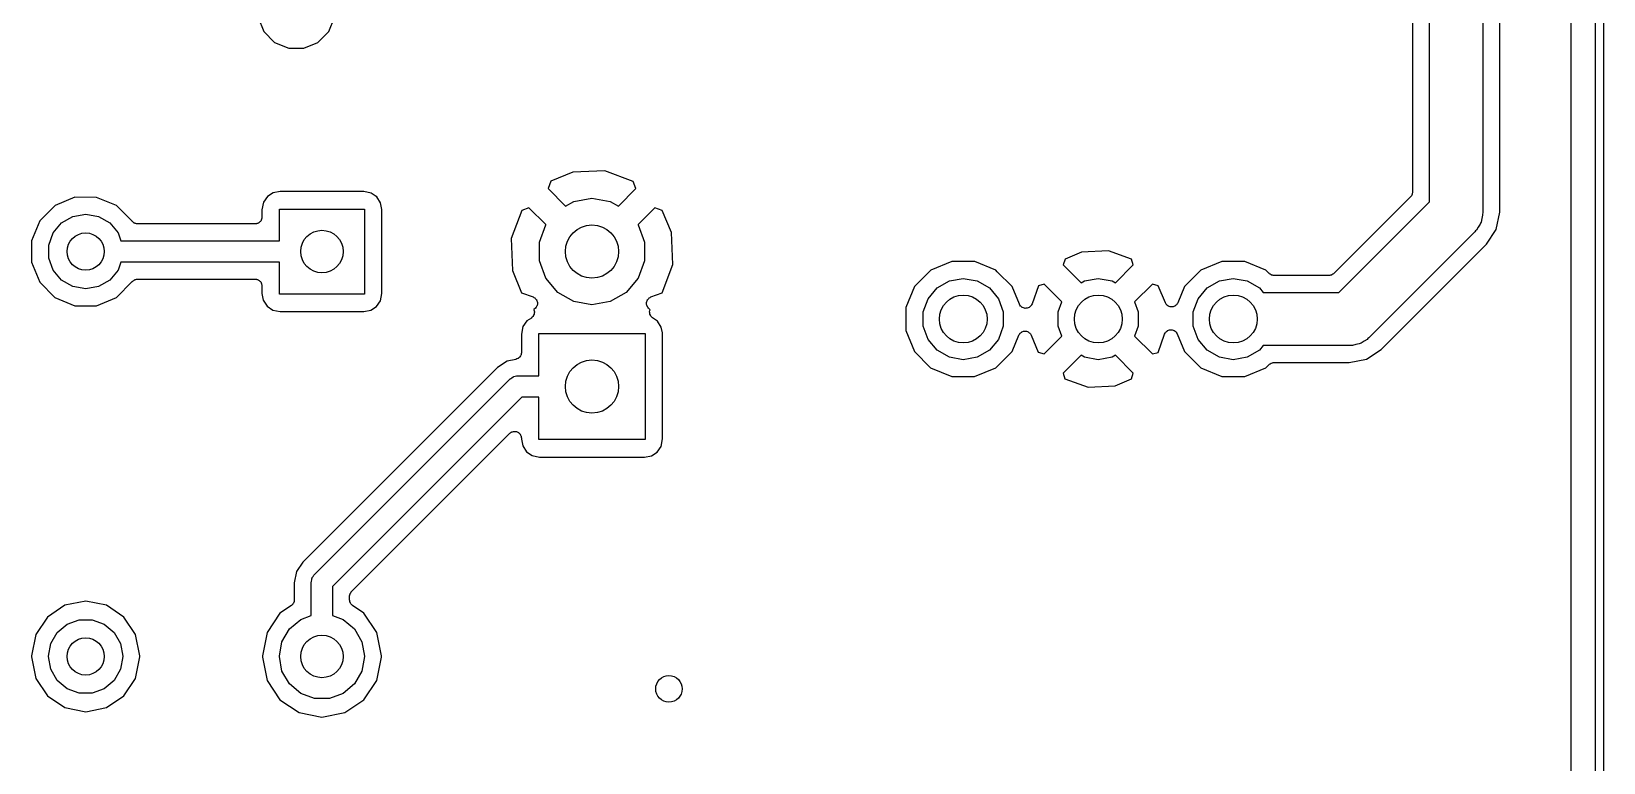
# Model space of a CAD drawing. Extents: x 25 to 125, y -125 to -25.
# Drawn here: x 95.5 to 125.08, y -102.33 to -88.57 of the extents above; entities that cross this region are included whole.
import ezdxf

# ---------------------------------------------------------------- set-up
doc = ezdxf.new("R2010")
doc.units = 0
doc.header["$MEASUREMENT"] = 0
doc.layers.add('BLACK', color=7, linetype='CONTINUOUS')

msp = doc.modelspace()

# ---------------------------------------------------------------- linework, layer by layer
at = {"layer": 'Black'}
for p, q in [((124.925, -124.925), (124.925, -25.075)), ((125.075, -25), (125.075, -125)), ((124.46, -25.527), (124.46, -124.333)), ((121.801, -91.7769), (121.801, -61.722)), ((122.801, -61.722), (122.801, -91.984)), ((123.121, -91.9715), (123.121, -61.722)), ((121.481, -61.9099), (121.481, -91.5917)), ((99.7623, -88.306), (99.8717, -88.5707)), ((101.092, -88.5718), (101.202, -88.3072)), ((99.8717, -88.5707), (100.074, -88.7734)), ((100.89, -88.7741), (101.092, -88.5718)), ((100.074, -88.7734), (100.339, -88.8833)), ((100.339, -88.8833), (100.625, -88.8835)), ((100.625, -88.8835), (100.89, -88.7741)), ((105.271, -91.3867), (105.219, -91.5252)), ((105.687, -91.2142), (105.271, -91.3867)), ((106.289, -91.1919), (105.687, -91.2142)), ((106.82, -91.3894), (106.289, -91.1919)), ((99.9376, -91.6762), (99.8645, -91.7831)), ((100.047, -91.6056), (99.9376, -91.6762)), ((100.177, -91.5812), (100.047, -91.6056)), ((101.752, -91.5812), (100.177, -91.5812)), ((101.892, -91.6095), (101.752, -91.5812)), ((101.969, -91.6623), (101.892, -91.6095)), ((101.999, -91.6826), (101.969, -91.6623)), ((102.069, -91.7922), (101.999, -91.6826)), ((105.219, -91.5252), (105.549, -91.8548)), ((106.541, -91.8548), (106.871, -91.5252)), ((106.871, -91.5252), (106.82, -91.3894)), ((121.444, -91.6815), (120.003, -93.1228)), ((121.447, -91.677), (121.444, -91.6815)), ((121.451, -91.6734), (121.447, -91.677)), ((121.46, -91.659), (121.451, -91.6734)), ((121.469, -91.6454), (121.46, -91.659)), ((121.471, -91.64), (121.469, -91.6454)), ((121.473, -91.6352), (121.471, -91.64)), ((121.476, -91.6188), (121.473, -91.6352)), ((121.481, -91.6028), (121.476, -91.6188)), ((121.481, -91.5917), (121.48, -91.5972)), ((121.48, -91.5972), (121.481, -91.6028)), ((95.943, -91.8448), (95.6558, -92.1315)), ((96.318, -91.6898), (95.943, -91.8448)), ((96.7238, -91.6902), (96.318, -91.6898)), ((97.0985, -91.8458), (96.7238, -91.6902)), ((97.3984, -92.1462), (97.0985, -91.8458)), ((99.8645, -91.7831), (99.8362, -91.9227)), ((99.8362, -91.9227), (99.8362, -92.063)), ((100.165, -92.51), (100.165, -91.91)), ((100.165, -91.91), (101.765, -91.91)), ((101.765, -91.91), (101.765, -93.51)), ((102.094, -91.9218), (102.069, -91.7922)), ((102.094, -93.4973), (102.094, -91.9218)), ((104.724, -91.9346), (104.527, -92.466)), ((104.86, -91.8844), (104.724, -91.9346)), ((105.179, -92.2036), (104.86, -91.8844)), ((105.549, -91.8548), (105.702, -91.7667)), ((105.702, -91.7667), (106.045, -91.7062)), ((106.045, -91.7062), (106.388, -91.7667)), ((106.388, -91.7667), (106.541, -91.8548)), ((107.23, -91.8844), (106.911, -92.2036)), ((107.368, -91.9356), (107.23, -91.8844)), ((107.541, -92.3521), (107.368, -91.9356)), ((120.098, -93.48), (121.801, -91.7769)), ((123.056, -92.2968), (123.121, -91.9715)), ((95.6558, -92.1315), (95.5002, -92.5062)), ((95.9115, -92.3587), (96.0683, -92.1717)), ((96.0683, -92.1717), (96.2797, -92.0497)), ((96.2797, -92.0497), (96.52, -92.0073)), ((96.52, -92.0073), (96.7603, -92.0497)), ((96.7603, -92.0497), (96.9717, -92.1717)), ((96.9717, -92.1717), (97.1285, -92.3587)), ((97.4, -92.1487), (97.3984, -92.1462)), ((97.4067, -92.1538), (97.4, -92.1487)), ((97.4121, -92.1603), (97.4067, -92.1538)), ((97.424, -92.1672), (97.4121, -92.1603)), ((97.435, -92.1756), (97.424, -92.1672)), ((97.443, -92.1781), (97.435, -92.1756)), ((97.4503, -92.1823), (97.443, -92.1781)), ((97.4639, -92.1847), (97.4503, -92.1823)), ((97.477, -92.1889), (97.4639, -92.1847)), ((97.4854, -92.1885), (97.477, -92.1889)), ((97.4937, -92.19), (97.4854, -92.1885)), ((99.7092, -92.19), (97.4937, -92.19)), ((99.7202, -92.1881), (99.7092, -92.19)), ((99.7313, -92.1881), (99.7202, -92.1881)), ((99.7417, -92.1843), (99.7313, -92.1881)), ((99.7527, -92.1823), (99.7417, -92.1843)), ((99.7623, -92.1768), (99.7527, -92.1823)), ((99.7727, -92.173), (99.7623, -92.1768)), ((99.7813, -92.1658), (99.7727, -92.173)), ((99.7909, -92.1603), (99.7813, -92.1658)), ((99.798, -92.1518), (99.7909, -92.1603)), ((99.8065, -92.1446), (99.798, -92.1518)), ((99.8121, -92.135), (99.8065, -92.1446)), ((99.8192, -92.1265), (99.8121, -92.135)), ((99.823, -92.1161), (99.8192, -92.1265)), ((99.8286, -92.1064), (99.823, -92.1161)), ((99.8305, -92.0955), (99.8286, -92.1064)), ((99.8343, -92.0851), (99.8305, -92.0955)), ((99.8362, -92.063), (99.8343, -92.0739)), ((99.8343, -92.0739), (99.8343, -92.0851)), ((105.056, -92.5357), (105.176, -92.2081)), ((105.176, -92.2081), (105.179, -92.2036)), ((106.911, -92.2036), (106.914, -92.2081)), ((106.914, -92.2081), (107.034, -92.5357)), ((122.717, -92.2488), (122.684, -92.3054)), ((122.754, -92.1953), (122.717, -92.2488)), ((122.76, -92.1741), (122.754, -92.1953)), ((122.771, -92.155), (122.76, -92.1741)), ((122.782, -92.0907), (122.771, -92.155)), ((122.799, -92.0276), (122.782, -92.0907)), ((122.801, -91.984), (122.797, -92.0057)), ((122.797, -92.0057), (122.799, -92.0276)), ((95.5002, -92.5062), (95.4998, -92.912)), ((95.828, -92.588), (95.9115, -92.3587)), ((97.1285, -92.3587), (97.1836, -92.51)), ((97.1836, -92.51), (100.165, -92.51)), ((104.527, -92.466), (104.549, -93.0679)), ((105.056, -92.8843), (105.056, -92.5357)), ((107.034, -92.5357), (107.034, -92.8843)), ((107.563, -92.954), (107.541, -92.3521)), ((122.655, -92.3376), (120.659, -94.3336)), ((122.667, -92.3195), (122.655, -92.3376)), ((122.684, -92.3054), (122.667, -92.3195)), ((122.872, -92.5727), (123.056, -92.2968)), ((95.828, -92.832), (95.828, -92.588)), ((95.9115, -93.0613), (95.828, -92.832)), ((114.944, -92.8515), (114.912, -92.9629)), ((115.251, -92.7244), (114.944, -92.8515)), ((115.759, -92.699), (115.251, -92.7244)), ((116.197, -92.8553), (115.759, -92.699)), ((116.228, -92.9629), (116.197, -92.8553)), ((120.894, -94.551), (122.872, -92.5727)), ((95.4998, -92.912), (95.6548, -93.287)), ((96.0683, -93.2483), (95.9115, -93.0613)), ((97.1285, -93.0613), (96.9717, -93.2483)), ((97.1836, -92.91), (97.1285, -93.0613)), ((100.165, -92.91), (97.1836, -92.91)), ((100.165, -93.51), (100.165, -92.91)), ((104.549, -93.0679), (104.722, -93.4844)), ((105.176, -93.2119), (105.056, -92.8843)), ((107.034, -92.8843), (106.914, -93.2119)), ((107.366, -93.4854), (107.563, -92.954)), ((112.418, -93.0622), (112.113, -93.3663)), ((112.816, -92.8978), (112.418, -93.0622)), ((113.246, -92.8982), (112.816, -92.8978)), ((113.644, -93.0633), (113.246, -92.8982)), ((113.67, -93.0895), (113.644, -93.0633)), ((113.948, -93.3679), (113.67, -93.0895)), ((114.912, -92.9629), (115.246, -93.2971)), ((115.894, -93.2971), (116.228, -92.9629)), ((117.498, -93.0622), (117.193, -93.3663)), ((117.896, -92.8978), (117.498, -93.0622)), ((118.326, -92.8982), (117.896, -92.8978)), ((118.724, -93.0633), (118.326, -92.8982)), ((118.783, -93.1227), (118.724, -93.0633)), ((118.788, -93.126), (118.783, -93.1227)), ((118.791, -93.1303), (118.788, -93.126)), ((118.806, -93.1386), (118.791, -93.1303)), ((118.819, -93.1481), (118.806, -93.1386)), ((118.825, -93.1495), (118.819, -93.1481)), ((118.83, -93.1523), (118.825, -93.1495)), ((118.846, -93.1552), (118.83, -93.1523)), ((118.862, -93.1595), (118.846, -93.1552)), ((118.867, -93.159), (118.862, -93.1595)), ((118.873, -93.16), (118.867, -93.159)), ((119.913, -93.16), (118.873, -93.16)), ((119.918, -93.159), (119.913, -93.16)), ((119.924, -93.1595), (119.918, -93.159)), ((119.94, -93.1552), (119.924, -93.1595)), ((119.956, -93.1523), (119.94, -93.1552)), ((119.961, -93.1495), (119.956, -93.1523)), ((119.966, -93.1481), (119.961, -93.1495)), ((119.98, -93.1386), (119.966, -93.1481)), ((119.994, -93.1303), (119.98, -93.1386)), ((119.998, -93.126), (119.994, -93.1303)), ((120.003, -93.1228), (119.998, -93.126)), ((95.6548, -93.287), (95.9415, -93.5742)), ((96.2797, -93.3703), (96.0683, -93.2483)), ((96.52, -93.4127), (96.2797, -93.3703)), ((96.7603, -93.3703), (96.52, -93.4127)), ((96.9717, -93.2483), (96.7603, -93.3703)), ((97.097, -93.5752), (97.3964, -93.2764)), ((97.3964, -93.2764), (97.3997, -93.2711)), ((97.3997, -93.2711), (97.4063, -93.2661)), ((97.4063, -93.2661), (97.4117, -93.2597)), ((97.4117, -93.2597), (97.4237, -93.2528)), ((97.4237, -93.2528), (97.4347, -93.2443)), ((97.4347, -93.2443), (97.4427, -93.2418)), ((97.4427, -93.2418), (97.4499, -93.2377)), ((97.4499, -93.2377), (97.4636, -93.2352)), ((97.4636, -93.2352), (97.4768, -93.2311)), ((97.4768, -93.2311), (97.4851, -93.2314)), ((97.4851, -93.2314), (97.4933, -93.23)), ((97.4933, -93.23), (99.7092, -93.23)), ((99.7092, -93.23), (99.7202, -93.2319)), ((99.7202, -93.2319), (99.7313, -93.2319)), ((99.7313, -93.2319), (99.7417, -93.2357)), ((99.7417, -93.2357), (99.7527, -93.2377)), ((99.7527, -93.2377), (99.7623, -93.2432)), ((99.7623, -93.2432), (99.7727, -93.247)), ((99.7727, -93.247), (99.7813, -93.2542)), ((99.7813, -93.2542), (99.7909, -93.2597)), ((99.7909, -93.2597), (99.798, -93.2682)), ((99.798, -93.2682), (99.8065, -93.2754)), ((99.8065, -93.2754), (99.8121, -93.285)), ((99.8121, -93.285), (99.8192, -93.2935)), ((99.8192, -93.2935), (99.823, -93.3039)), ((99.823, -93.3039), (99.8286, -93.3136)), ((99.8286, -93.3136), (99.8305, -93.3245)), ((99.8305, -93.3245), (99.8343, -93.3349)), ((99.8343, -93.3349), (99.8343, -93.3461)), ((99.8343, -93.3461), (99.8362, -93.357)), ((99.8362, -93.357), (99.8362, -93.4982)), ((105.4, -93.479), (105.176, -93.2119)), ((106.914, -93.2119), (106.69, -93.479)), ((112.113, -93.3663), (111.948, -93.7638)), ((112.368, -93.5975), (112.538, -93.394)), ((112.538, -93.394), (112.768, -93.2612)), ((112.768, -93.2612), (113.03, -93.2151)), ((113.03, -93.2151), (113.292, -93.2612)), ((113.292, -93.2612), (113.522, -93.394)), ((113.522, -93.394), (113.692, -93.5975)), ((114.086, -93.702), (113.948, -93.3679)), ((114.445, -93.353), (114.323, -93.6962)), ((114.553, -93.3221), (114.445, -93.353)), ((114.886, -93.6556), (114.553, -93.3221)), ((115.246, -93.2971), (115.308, -93.2612)), ((115.308, -93.2612), (115.57, -93.2151)), ((115.57, -93.2151), (115.832, -93.2612)), ((115.832, -93.2612), (115.894, -93.2971)), ((116.587, -93.3221), (116.254, -93.6556)), ((116.699, -93.354), (116.587, -93.3221)), ((116.831, -93.6737), (116.699, -93.354)), ((117.193, -93.3663), (117.066, -93.6739)), ((117.448, -93.5975), (117.618, -93.394)), ((117.618, -93.394), (117.848, -93.2612)), ((117.848, -93.2612), (118.11, -93.2151)), ((118.11, -93.2151), (118.372, -93.2612)), ((118.372, -93.2612), (118.602, -93.394)), ((118.602, -93.394), (118.674, -93.48)), ((95.9415, -93.5742), (96.3162, -93.7298)), ((96.3162, -93.7298), (96.722, -93.7302)), ((96.722, -93.7302), (97.097, -93.5752)), ((99.8362, -93.4982), (99.8606, -93.6278)), ((99.8606, -93.6278), (99.9312, -93.7374)), ((99.9312, -93.7374), (100.038, -93.8105)), ((101.765, -93.51), (100.165, -93.51)), ((101.883, -93.8144), (101.992, -93.7438)), ((101.992, -93.7438), (102.065, -93.6369)), ((102.065, -93.6369), (102.094, -93.4973)), ((104.722, -93.4844), (104.937, -93.5638)), ((104.937, -93.5638), (104.951, -93.572)), ((104.951, -93.572), (104.965, -93.5789)), ((104.965, -93.5789), (104.969, -93.5831)), ((104.969, -93.5831), (104.975, -93.5861)), ((104.975, -93.5861), (104.985, -93.5986)), ((104.985, -93.5986), (104.996, -93.6101)), ((105.002, -93.747), (104.992, -93.7594)), ((104.996, -93.6101), (104.999, -93.6154)), ((104.999, -93.6154), (105.003, -93.62)), ((105.004, -93.7414), (105.002, -93.747)), ((105.003, -93.62), (105.008, -93.6353)), ((105.008, -93.7366), (105.004, -93.7414)), ((105.008, -93.6353), (105.015, -93.6501)), ((105.012, -93.7209), (105.008, -93.7366)), ((105.017, -93.7056), (105.012, -93.7209)), ((105.015, -93.6501), (105.016, -93.6559)), ((105.016, -93.6559), (105.018, -93.6615)), ((105.019, -93.694), (105.017, -93.6997)), ((105.017, -93.6997), (105.017, -93.7056)), ((105.018, -93.6615), (105.018, -93.6778)), ((105.018, -93.6778), (105.019, -93.694)), ((105.702, -93.6533), (105.4, -93.479)), ((106.045, -93.7138), (105.702, -93.6533)), ((106.388, -93.6533), (106.045, -93.7138)), ((106.69, -93.479), (106.388, -93.6533)), ((107.071, -93.694), (107.072, -93.6778)), ((107.073, -93.6997), (107.071, -93.694)), ((107.072, -93.6615), (107.074, -93.6559)), ((107.072, -93.6778), (107.072, -93.6615)), ((107.073, -93.7056), (107.073, -93.6997)), ((107.078, -93.7209), (107.073, -93.7056)), ((107.074, -93.6559), (107.075, -93.6501)), ((107.075, -93.6501), (107.082, -93.6353)), ((107.082, -93.7366), (107.078, -93.7209)), ((107.082, -93.6353), (107.087, -93.62)), ((107.086, -93.7414), (107.082, -93.7366)), ((107.088, -93.747), (107.086, -93.7414)), ((107.087, -93.62), (107.091, -93.6154)), ((107.098, -93.7594), (107.088, -93.747)), ((107.091, -93.6154), (107.094, -93.6101)), ((107.094, -93.6101), (107.105, -93.5986)), ((107.105, -93.5986), (107.115, -93.5861)), ((107.115, -93.5861), (107.121, -93.5831)), ((107.121, -93.5831), (107.125, -93.5789)), ((107.125, -93.5789), (107.139, -93.572)), ((107.139, -93.572), (107.153, -93.5638)), ((107.153, -93.5638), (107.366, -93.4854)), ((112.277, -93.8472), (112.368, -93.5975)), ((113.692, -93.5975), (113.783, -93.8472)), ((114.096, -93.7187), (114.086, -93.702)), ((114.106, -93.7358), (114.096, -93.7187)), ((114.108, -93.7373), (114.106, -93.7358)), ((114.11, -93.7392), (114.108, -93.7373)), ((114.125, -93.7513), (114.11, -93.7392)), ((114.14, -93.7639), (114.125, -93.7513)), ((114.286, -93.7473), (114.271, -93.7607)), ((114.301, -93.7345), (114.286, -93.7473)), ((114.302, -93.7325), (114.301, -93.7345)), ((114.304, -93.7309), (114.302, -93.7325)), ((114.313, -93.7134), (114.304, -93.7309)), ((114.323, -93.6962), (114.313, -93.7134)), ((114.817, -93.8472), (114.886, -93.6556)), ((116.254, -93.6556), (116.323, -93.8472)), ((116.84, -93.6877), (116.831, -93.6737)), ((116.847, -93.7024), (116.84, -93.6877)), ((116.852, -93.7062), (116.847, -93.7024)), ((116.855, -93.7109), (116.852, -93.7062)), ((116.868, -93.721), (116.855, -93.7109)), ((116.88, -93.7322), (116.868, -93.721)), ((116.885, -93.7344), (116.88, -93.7322)), ((116.89, -93.7378), (116.885, -93.7344)), ((116.905, -93.7428), (116.89, -93.7378)), ((116.921, -93.7491), (116.905, -93.7428)), ((116.926, -93.7494), (116.921, -93.7491)), ((116.932, -93.7511), (116.926, -93.7494)), ((116.948, -93.7503), (116.932, -93.7511)), ((116.965, -93.7511), (116.948, -93.7503)), ((116.97, -93.7494), (116.965, -93.7511)), ((116.976, -93.7491), (116.97, -93.7494)), ((116.991, -93.7428), (116.976, -93.7491)), ((117.007, -93.7378), (116.991, -93.7428)), ((117.011, -93.7344), (117.007, -93.7378)), ((117.016, -93.7323), (117.011, -93.7344)), ((117.029, -93.7211), (117.016, -93.7323)), ((117.042, -93.711), (117.029, -93.7211)), ((117.045, -93.7063), (117.042, -93.711)), ((117.049, -93.7025), (117.045, -93.7063)), ((117.057, -93.6878), (117.049, -93.7025)), ((117.066, -93.6739), (117.057, -93.6878)), ((117.357, -93.8472), (117.448, -93.5975)), ((118.674, -93.48), (120.098, -93.48)), ((100.038, -93.8105), (100.178, -93.8388)), ((100.178, -93.8388), (101.753, -93.8388)), ((101.753, -93.8388), (101.883, -93.8144)), ((104.818, -94.0162), (104.745, -94.1231)), ((104.904, -93.9608), (104.818, -94.0162)), ((104.906, -93.9591), (104.904, -93.9608)), ((104.908, -93.958), (104.906, -93.9591)), ((104.922, -93.9441), (104.908, -93.958)), ((104.936, -93.9308), (104.922, -93.9441)), ((104.937, -93.9286), (104.936, -93.9308)), ((104.939, -93.9268), (104.937, -93.9286)), ((104.947, -93.909), (104.939, -93.9268)), ((104.956, -93.8916), (104.947, -93.909)), ((104.982, -93.7727), (104.951, -93.8037)), ((104.951, -93.8037), (104.952, -93.8048)), ((104.952, -93.8048), (104.956, -93.824)), ((104.956, -93.824), (104.961, -93.8429)), ((104.957, -93.8891), (104.956, -93.8916)), ((104.958, -93.8868), (104.957, -93.8891)), ((104.959, -93.8673), (104.958, -93.8868)), ((104.962, -93.8479), (104.959, -93.8673)), ((104.961, -93.8429), (104.961, -93.8454)), ((104.961, -93.8454), (104.962, -93.8479)), ((104.992, -93.7594), (104.982, -93.7727)), ((107.108, -93.7727), (107.098, -93.7594)), ((107.139, -93.8043), (107.108, -93.7727)), ((107.129, -93.842), (107.135, -93.8214)), ((107.129, -93.8428), (107.129, -93.842)), ((107.129, -93.8435), (107.129, -93.8428)), ((107.131, -93.8647), (107.129, -93.8435)), ((107.133, -93.886), (107.131, -93.8647)), ((107.134, -93.8866), (107.133, -93.886)), ((107.134, -93.8874), (107.134, -93.8866)), ((107.143, -93.9066), (107.134, -93.8874)), ((107.135, -93.8214), (107.139, -93.8043)), ((107.152, -93.926), (107.143, -93.9066)), ((107.152, -93.9265), (107.152, -93.926)), ((107.153, -93.9271), (107.152, -93.9265)), ((107.168, -93.942), (107.153, -93.9271)), ((107.183, -93.9571), (107.168, -93.942)), ((107.184, -93.9575), (107.183, -93.9571)), ((107.184, -93.958), (107.184, -93.9575)), ((107.279, -94.0226), (107.184, -93.958)), ((107.349, -94.1322), (107.279, -94.0226)), ((111.948, -93.7638), (111.948, -94.1943)), ((112.277, -94.1128), (112.277, -93.8472)), ((113.783, -93.8472), (113.783, -94.1128)), ((114.143, -93.7647), (114.14, -93.7639)), ((114.144, -93.7661), (114.143, -93.7647)), ((114.163, -93.7721), (114.144, -93.7661)), ((114.182, -93.7787), (114.163, -93.7721)), ((114.184, -93.7787), (114.182, -93.7787)), ((114.187, -93.7794), (114.184, -93.7787)), ((114.206, -93.7786), (114.187, -93.7794)), ((114.226, -93.7784), (114.206, -93.7786)), ((114.228, -93.7776), (114.226, -93.7784)), ((114.231, -93.7775), (114.228, -93.7776)), ((114.249, -93.77), (114.231, -93.7775)), ((114.267, -93.7631), (114.249, -93.77)), ((114.269, -93.7616), (114.267, -93.7631)), ((114.271, -93.7607), (114.269, -93.7616)), ((114.817, -94.1128), (114.817, -93.8472)), ((116.323, -93.8472), (116.323, -94.1128)), ((117.357, -94.1128), (117.357, -93.8472)), ((104.745, -94.1231), (104.716, -94.2627)), ((104.716, -94.2627), (104.716, -94.6141)), ((105.045, -95.05), (105.045, -94.25)), ((105.045, -94.25), (107.045, -94.25)), ((107.045, -94.25), (107.045, -96.25)), ((107.37, -94.2429), (107.349, -94.1322)), ((107.374, -94.2618), (107.37, -94.2429)), ((107.374, -96.2373), (107.374, -94.2618)), ((111.948, -94.1943), (112.112, -94.5921)), ((112.368, -94.3625), (112.277, -94.1128)), ((113.783, -94.1128), (113.692, -94.3625)), ((113.947, -94.5937), (114.074, -94.2861)), ((114.074, -94.2861), (114.083, -94.2722)), ((114.083, -94.2722), (114.091, -94.2575)), ((114.091, -94.2575), (114.095, -94.2537)), ((114.095, -94.2537), (114.098, -94.249)), ((114.098, -94.249), (114.111, -94.2389)), ((114.111, -94.2389), (114.124, -94.2277)), ((114.124, -94.2277), (114.129, -94.2256)), ((114.129, -94.2256), (114.133, -94.2222)), ((114.133, -94.2222), (114.149, -94.2172)), ((114.149, -94.2172), (114.164, -94.2109)), ((114.164, -94.2109), (114.17, -94.2106)), ((114.17, -94.2106), (114.175, -94.2089)), ((114.175, -94.2089), (114.192, -94.2097)), ((114.192, -94.2097), (114.208, -94.2089)), ((114.208, -94.2089), (114.214, -94.2106)), ((114.214, -94.2106), (114.219, -94.2109)), ((114.219, -94.2109), (114.235, -94.2172)), ((114.235, -94.2172), (114.25, -94.2222)), ((114.25, -94.2222), (114.255, -94.2256)), ((114.255, -94.2256), (114.26, -94.2278)), ((114.26, -94.2278), (114.272, -94.239)), ((114.272, -94.239), (114.285, -94.2491)), ((114.285, -94.2491), (114.288, -94.2538)), ((114.288, -94.2538), (114.293, -94.2576)), ((114.293, -94.2576), (114.3, -94.2723)), ((114.3, -94.2723), (114.309, -94.2863)), ((114.309, -94.2863), (114.441, -94.606)), ((114.553, -94.6379), (114.886, -94.3044)), ((114.886, -94.3044), (114.817, -94.1128)), ((116.323, -94.1128), (116.254, -94.3044)), ((116.254, -94.3044), (116.587, -94.6379)), ((116.695, -94.607), (116.817, -94.2638)), ((116.817, -94.2638), (116.827, -94.2466)), ((116.827, -94.2466), (116.836, -94.2291)), ((116.836, -94.2291), (116.838, -94.2275)), ((116.838, -94.2275), (116.839, -94.2255)), ((116.839, -94.2255), (116.854, -94.2127)), ((116.854, -94.2127), (116.869, -94.1993)), ((116.869, -94.1993), (116.871, -94.1984)), ((116.871, -94.1984), (116.873, -94.1969)), ((116.873, -94.1969), (116.891, -94.19)), ((116.891, -94.19), (116.909, -94.1825)), ((116.909, -94.1825), (116.912, -94.1824)), ((116.912, -94.1824), (116.914, -94.1816)), ((116.914, -94.1816), (116.934, -94.1814)), ((116.934, -94.1814), (116.953, -94.1806)), ((116.953, -94.1806), (116.956, -94.1813)), ((116.956, -94.1813), (116.958, -94.1813)), ((116.958, -94.1813), (116.977, -94.1879)), ((116.977, -94.1879), (116.996, -94.1939)), ((116.996, -94.1939), (116.997, -94.1953)), ((116.997, -94.1953), (117, -94.1961)), ((117, -94.1961), (117.015, -94.2087)), ((117.015, -94.2087), (117.03, -94.2208)), ((117.03, -94.2208), (117.032, -94.2227)), ((117.032, -94.2227), (117.034, -94.2242)), ((117.034, -94.2242), (117.044, -94.2413)), ((117.044, -94.2413), (117.054, -94.258)), ((117.054, -94.258), (117.192, -94.5921)), ((117.448, -94.3625), (117.357, -94.1128)), ((120.659, -94.3336), (120.641, -94.3462)), ((104.713, -94.6345), (104.71, -94.6549)), ((104.716, -94.6141), (104.713, -94.6345)), ((112.112, -94.5921), (112.416, -94.8967)), ((112.538, -94.566), (112.368, -94.3625)), ((112.768, -94.6988), (112.538, -94.566)), ((113.522, -94.566), (113.292, -94.6988)), ((113.692, -94.3625), (113.522, -94.566)), ((113.67, -94.8703), (113.947, -94.5937)), ((114.441, -94.606), (114.553, -94.6379)), ((116.587, -94.6379), (116.695, -94.607)), ((117.192, -94.5921), (117.496, -94.8967)), ((117.618, -94.566), (117.448, -94.3625)), ((117.848, -94.6988), (117.618, -94.566)), ((118.602, -94.566), (118.372, -94.6988)), ((118.674, -94.48), (118.602, -94.566)), ((120.305, -94.48), (118.674, -94.48)), ((120.327, -94.4762), (120.305, -94.48)), ((120.349, -94.4781), (120.327, -94.4762)), ((120.412, -94.4612), (120.349, -94.4781)), ((120.476, -94.4498), (120.412, -94.4612)), ((120.495, -94.4388), (120.476, -94.4498)), ((120.516, -94.4332), (120.495, -94.4388)), ((120.57, -94.3957), (120.516, -94.4332)), ((120.626, -94.363), (120.57, -94.3957)), ((120.618, -94.7353), (120.894, -94.551)), ((120.641, -94.3462), (120.626, -94.363)), ((104.268, -94.8911), (100.606, -98.5535)), ((104.447, -94.7719), (104.268, -94.8911)), ((104.614, -94.7387), (104.447, -94.7719)), ((104.633, -94.7312), (104.614, -94.7387)), ((104.653, -94.7241), (104.633, -94.7312)), ((104.654, -94.7232), (104.653, -94.7241)), ((104.655, -94.7227), (104.654, -94.7232)), ((104.671, -94.709), (104.655, -94.7227)), ((104.687, -94.6957), (104.671, -94.709)), ((104.688, -94.6936), (104.687, -94.6945)), ((104.687, -94.6945), (104.687, -94.6957)), ((104.698, -94.6755), (104.688, -94.6936)), ((104.709, -94.6575), (104.698, -94.6755)), ((104.71, -94.6549), (104.709, -94.6561)), ((104.709, -94.6561), (104.709, -94.6575)), ((112.416, -94.8967), (112.814, -95.0618)), ((113.03, -94.7449), (112.768, -94.6988)), ((113.292, -94.6988), (113.03, -94.7449)), ((113.244, -95.0622), (113.642, -94.8978)), ((113.642, -94.8978), (113.67, -94.8703)), ((115.246, -94.6629), (114.912, -94.9971)), ((115.308, -94.6988), (115.246, -94.6629)), ((115.57, -94.7449), (115.308, -94.6988)), ((115.832, -94.6988), (115.57, -94.7449)), ((115.894, -94.6629), (115.832, -94.6988)), ((116.228, -94.9971), (115.894, -94.6629)), ((117.496, -94.8967), (117.894, -95.0618)), ((118.11, -94.7449), (117.848, -94.6988)), ((118.372, -94.6988), (118.11, -94.7449)), ((118.324, -95.0622), (118.722, -94.8978)), ((118.722, -94.8978), (118.783, -94.8371)), ((118.783, -94.8371), (118.787, -94.834)), ((118.787, -94.834), (118.791, -94.8297)), ((118.791, -94.8297), (118.805, -94.8214)), ((118.805, -94.8214), (118.819, -94.8119)), ((118.819, -94.8119), (118.824, -94.8104)), ((118.824, -94.8104), (118.829, -94.8077)), ((118.829, -94.8077), (118.846, -94.8048)), ((118.846, -94.8048), (118.862, -94.8005)), ((118.862, -94.8005), (118.867, -94.801)), ((118.867, -94.801), (118.873, -94.8)), ((118.873, -94.8), (120.292, -94.8)), ((120.292, -94.8), (120.618, -94.7353)), ((100.824, -98.7886), (104.504, -95.1086)), ((104.504, -95.1086), (104.511, -95.1035)), ((104.511, -95.1035), (104.516, -95.0968)), ((104.516, -95.0968), (104.539, -95.0837)), ((104.539, -95.0837), (104.56, -95.0687)), ((104.56, -95.0687), (104.569, -95.0665)), ((104.569, -95.0665), (104.577, -95.0621)), ((104.577, -95.0621), (104.602, -95.0575)), ((104.602, -95.0575), (104.628, -95.0508)), ((104.628, -95.0508), (104.636, -95.0515)), ((104.636, -95.0515), (104.645, -95.05)), ((104.645, -95.05), (105.045, -95.05)), ((112.814, -95.0618), (113.244, -95.0622)), ((114.912, -94.9971), (114.943, -95.1047)), ((114.943, -95.1047), (115.381, -95.261)), ((115.889, -95.2356), (116.196, -95.1085)), ((116.196, -95.1085), (116.228, -94.9971)), ((117.894, -95.0618), (118.324, -95.0622)), ((104.728, -95.45), (101.165, -99.0128)), ((105.045, -95.45), (104.728, -95.45)), ((105.045, -96.25), (105.045, -95.45)), ((115.381, -95.261), (115.889, -95.2356)), ((104.513, -96.1214), (104.526, -96.1108)), ((104.526, -96.1108), (104.531, -96.1089)), ((104.531, -96.1089), (104.536, -96.1057)), ((104.536, -96.1057), (104.552, -96.1014)), ((104.552, -96.1014), (104.567, -96.0957)), ((104.567, -96.0957), (104.573, -96.0957)), ((104.573, -96.0957), (104.578, -96.0942)), ((104.578, -96.0942), (104.595, -96.0957)), ((104.595, -96.0957), (104.611, -96.0957)), ((104.611, -96.0957), (104.617, -96.0976)), ((104.617, -96.0976), (104.622, -96.0981)), ((104.622, -96.0981), (104.637, -96.1051)), ((104.637, -96.1051), (104.653, -96.1108)), ((104.653, -96.1108), (104.657, -96.1144)), ((104.657, -96.1144), (104.662, -96.1167)), ((104.662, -96.1167), (104.674, -96.1285)), ((101.522, -99.1082), (104.499, -96.131)), ((104.499, -96.131), (104.513, -96.1214)), ((104.674, -96.1285), (104.687, -96.1391)), ((104.687, -96.1391), (104.689, -96.144)), ((104.689, -96.144), (104.693, -96.1479)), ((104.693, -96.1479), (104.7, -96.1629)), ((104.7, -96.1629), (104.709, -96.1773)), ((104.709, -96.1773), (104.71, -96.1828)), ((104.71, -96.1828), (104.712, -96.1879)), ((104.712, -96.1879), (104.713, -96.2044)), ((104.713, -96.2044), (104.716, -96.2208)), ((104.716, -96.2208), (104.716, -96.2382)), ((104.716, -96.2382), (104.741, -96.3678)), ((104.741, -96.3678), (104.811, -96.4774)), ((107.045, -96.25), (105.045, -96.25)), ((107.272, -96.4838), (107.345, -96.3769)), ((107.345, -96.3769), (107.374, -96.2373)), ((104.811, -96.4774), (104.918, -96.5505)), ((104.918, -96.5505), (105.058, -96.5788)), ((105.058, -96.5788), (107.033, -96.5788)), ((107.033, -96.5788), (107.163, -96.5544)), ((107.163, -96.5544), (107.272, -96.4838)), ((100.487, -98.732), (100.445, -98.9425)), ((100.606, -98.5535), (100.487, -98.732)), ((100.445, -98.9425), (100.445, -99.2669)), ((100.765, -98.93), (100.767, -98.9213)), ((100.765, -99.5613), (100.765, -98.93)), ((100.766, -98.9126), (100.773, -98.8873)), ((100.767, -98.9213), (100.766, -98.9126)), ((100.773, -98.8873), (100.777, -98.8616)), ((100.777, -98.8616), (100.781, -98.854)), ((100.781, -98.854), (100.784, -98.8455)), ((100.784, -98.8455), (100.799, -98.8241)), ((100.799, -98.8241), (100.812, -98.8014)), ((100.812, -98.8014), (100.819, -98.7958)), ((100.819, -98.7958), (100.824, -98.7886)), ((101.165, -99.0128), (101.165, -99.5613)), ((96.1306, -99.3675), (95.8005, -99.588)), ((96.52, -99.29), (96.1306, -99.3675)), ((96.9094, -99.3675), (96.52, -99.29)), ((97.2395, -99.588), (96.9094, -99.3675)), ((100.389, -99.3725), (100.175, -99.5154)), ((100.402, -99.3601), (100.389, -99.3725)), ((100.415, -99.3486), (100.402, -99.3601)), ((100.417, -99.3449), (100.415, -99.3486)), ((100.42, -99.342), (100.417, -99.3449)), ((100.428, -99.3259), (100.42, -99.342)), ((100.437, -99.3104), (100.428, -99.3259)), ((100.438, -99.3063), (100.437, -99.3104)), ((100.44, -99.3025), (100.438, -99.3063)), ((100.442, -99.2846), (100.44, -99.3025)), ((100.445, -99.2669), (100.442, -99.2846)), ((101.485, -99.1869), (101.49, -99.1709)), ((101.486, -99.1925), (101.485, -99.1869)), ((101.485, -99.198), (101.486, -99.1925)), ((101.485, -99.2669), (101.485, -99.198)), ((101.488, -99.2846), (101.485, -99.2669)), ((101.49, -99.3025), (101.488, -99.2846)), ((101.49, -99.1709), (101.493, -99.1546)), ((101.492, -99.3063), (101.49, -99.3025)), ((101.493, -99.3104), (101.492, -99.3063)), ((101.493, -99.1546), (101.495, -99.1497)), ((101.502, -99.3259), (101.493, -99.3104)), ((101.495, -99.1497), (101.497, -99.1443)), ((101.497, -99.1443), (101.506, -99.1307)), ((101.51, -99.342), (101.502, -99.3259)), ((101.506, -99.1307), (101.515, -99.1164)), ((101.513, -99.3449), (101.51, -99.342)), ((101.515, -99.3486), (101.513, -99.3449)), ((101.515, -99.1164), (101.519, -99.1128)), ((101.528, -99.3601), (101.515, -99.3486)), ((101.519, -99.1128), (101.522, -99.1082)), ((101.541, -99.3725), (101.528, -99.3601)), ((101.755, -99.5154), (101.541, -99.3725)), ((95.8005, -99.588), (95.5799, -99.9181)), ((96.17, -99.7211), (96.3984, -99.638)), ((96.3984, -99.638), (96.6416, -99.638)), ((96.6416, -99.638), (96.87, -99.7211)), ((97.4601, -99.9181), (97.2395, -99.588)), ((100.175, -99.5154), (99.9326, -99.8779)), ((100.352, -99.8127), (100.565, -99.6341)), ((100.565, -99.6341), (100.765, -99.5613)), ((101.165, -99.5613), (101.365, -99.6341)), ((101.365, -99.6341), (101.578, -99.8127)), ((101.997, -99.8779), (101.755, -99.5154)), ((95.5799, -99.9181), (95.5, -100.32)), ((95.8622, -100.088), (95.9838, -99.8774)), ((95.9838, -99.8774), (96.17, -99.7211)), ((96.87, -99.7211), (97.0562, -99.8774)), ((97.0562, -99.8774), (97.1778, -100.088)), ((97.54, -100.32), (97.4601, -99.9181)), ((99.9326, -99.8779), (99.845, -100.318)), ((100.213, -100.053), (100.352, -99.8127)), ((101.578, -99.8127), (101.717, -100.053)), ((102.085, -100.318), (101.997, -99.8779)), ((95.82, -100.327), (95.8622, -100.088)), ((97.1778, -100.088), (97.22, -100.327)), ((100.165, -100.327), (100.213, -100.053)), ((101.717, -100.053), (101.765, -100.327)), ((95.5, -100.32), (95.5, -100.34)), ((95.5, -100.34), (95.5799, -100.742)), ((95.82, -100.333), (95.82, -100.327)), ((95.8622, -100.572), (95.82, -100.333)), ((97.22, -100.333), (97.1778, -100.572)), ((97.22, -100.327), (97.22, -100.333)), ((97.4601, -100.742), (97.54, -100.34)), ((97.54, -100.34), (97.54, -100.32)), ((99.845, -100.318), (99.845, -100.342)), ((99.845, -100.342), (99.9326, -100.782)), ((100.165, -100.333), (100.165, -100.327)), ((100.213, -100.607), (100.165, -100.333)), ((101.765, -100.333), (101.717, -100.607)), ((101.765, -100.327), (101.765, -100.333)), ((101.997, -100.782), (102.085, -100.342)), ((102.085, -100.342), (102.085, -100.318)), ((95.5799, -100.742), (95.8005, -101.072)), ((95.9838, -100.783), (95.8622, -100.572)), ((96.17, -100.939), (95.9838, -100.783)), ((97.0562, -100.783), (96.87, -100.939)), ((97.1778, -100.572), (97.0562, -100.783)), ((97.2395, -101.072), (97.4601, -100.742)), ((99.9326, -100.782), (100.175, -101.145)), ((100.352, -100.847), (100.213, -100.607)), ((100.565, -101.026), (100.352, -100.847)), ((101.578, -100.847), (101.365, -101.026)), ((101.717, -100.607), (101.578, -100.847)), ((101.755, -101.145), (101.997, -100.782)), ((95.8005, -101.072), (96.1306, -101.293)), ((96.3984, -101.022), (96.17, -100.939)), ((96.6416, -101.022), (96.3984, -101.022)), ((96.87, -100.939), (96.6416, -101.022)), ((96.9094, -101.293), (97.2395, -101.072)), ((100.175, -101.145), (100.537, -101.387)), ((100.826, -101.121), (100.565, -101.026)), ((101.104, -101.121), (100.826, -101.121)), ((101.365, -101.026), (101.104, -101.121)), ((101.393, -101.387), (101.755, -101.145)), ((96.1306, -101.293), (96.52, -101.37)), ((96.52, -101.37), (96.9094, -101.293)), ((100.537, -101.387), (100.965, -101.472)), ((100.965, -101.472), (101.393, -101.387))]:
    msp.add_line(p, q, dxfattribs=at)
for centre, radius in [((106.045, -92.71), 0.5004), ((106.045, -92.71), 0.5004), ((96.52, -92.71), 0.35), ((96.52, -92.71), 0.35), ((100.965, -92.71), 0.4), ((100.965, -92.71), 0.4), ((113.03, -93.98), 0.45), ((113.03, -93.98), 0.45), ((115.57, -93.98), 0.45), ((115.57, -93.98), 0.45), ((118.11, -93.98), 0.45), ((118.11, -93.98), 0.45), ((106.045, -95.25), 0.5004), ((106.045, -95.25), 0.5004), ((100.965, -100.33), 0.4), ((100.965, -100.33), 0.4), ((96.52, -100.33), 0.35), ((96.52, -100.33), 0.35), ((107.493, -100.94), 0.25)]:
    msp.add_circle(centre, radius, dxfattribs=at)

doc.saveas('drawing.dxf')
